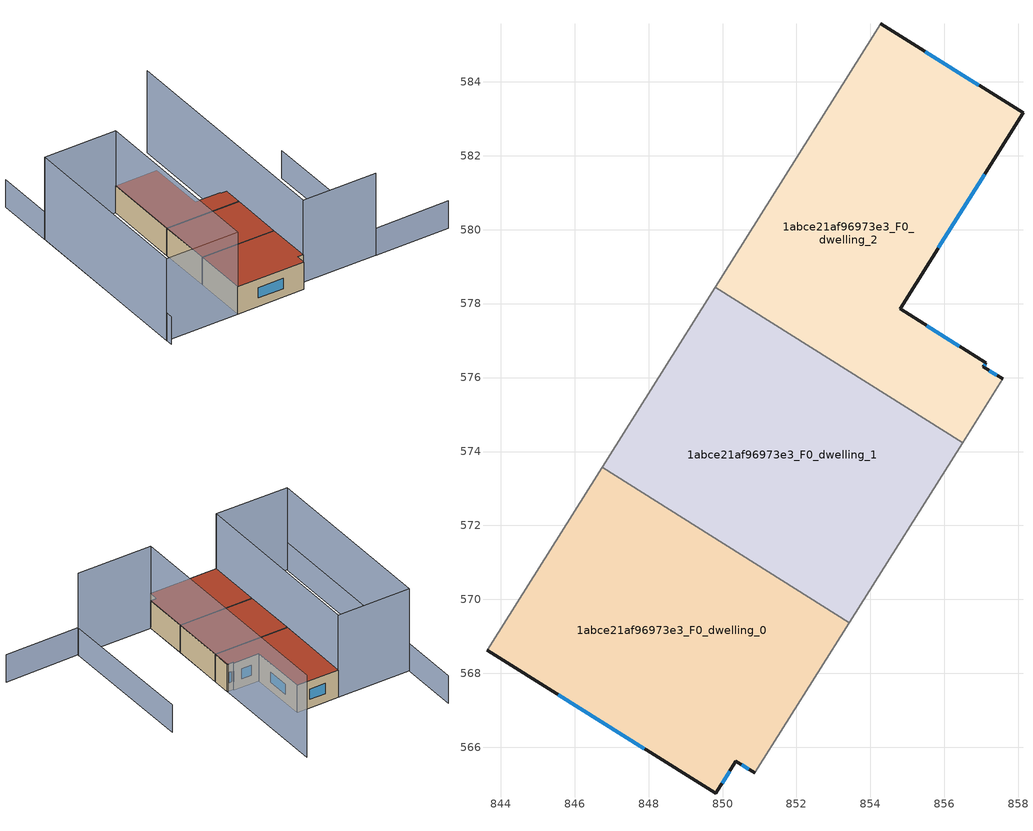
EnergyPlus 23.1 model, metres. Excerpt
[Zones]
1abce21af96973e3_F0_dwelling_0
 floor ground (EU_floor_Construction): 853.43,569.37 850.87,565.31 850.36,565.63 849.82,564.76 843.63,568.62 846.74,573.57 z0
 wall outside (EU_wall_Construction): 843.63,568.62 849.82,564.76 850.36,565.63 850.87,565.31 z0:3
 wall adiabatic (EU_wall_Construction): 846.74,573.57 843.63,568.62 / 850.87,565.31 853.43,569.37 z0:3
 wall to 1abce21af96973e3_F0_dwelling_1 (EU_wall_Construction): 853.42,569.37 846.74,573.57 z0:3
 window (EU_Window_Construction): 845.56,567.42 847.89,565.96 / 850.52,565.53 850.71,565.41 / 849.99,565.03 850.19,565.36 z0.93:2.07
 roof outside (EU_roof_Construction): 850.87,565.31 853.43,569.37 846.74,573.57 843.63,568.62 849.82,564.76 850.36,565.63 z3
1abce21af96973e3_F0_dwelling_1
 floor ground (EU_floor_Construction): 856.49,574.24 853.43,569.37 846.74,573.57 849.8,578.44 z0
 wall adiabatic (EU_wall_Construction): 853.43,569.37 856.49,574.24 / 849.8,578.44 846.74,573.57 z0:3
 wall to 1abce21af96973e3_F0_dwelling_2 (EU_wall_Construction): 856.49,574.24 849.8,578.44 z0:3
 roof outside (EU_roof_Construction): 853.43,569.37 856.49,574.24 849.8,578.44 846.74,573.57 z3
1abce21af96973e3_F0_dwelling_2
 floor ground (EU_floor_Construction): 858.12,583.16 854.8,577.86 857.12,576.4 857.05,576.29 857.58,575.96 856.49,574.24 849.8,578.44 854.28,585.57 z0
 wall outside (EU_wall_Construction): 857.58,575.96 857.05,576.29 857.12,576.4 854.8,577.86 858.12,583.16 854.28,585.57 z0:3
 wall adiabatic (EU_wall_Construction): 856.49,574.24 857.58,575.96 / 854.28,585.57 849.8,578.44 z0:3
 window (EU_Window_Construction): 856.93,583.91 855.48,584.82 / 855.84,579.51 857.09,581.5 / 856.4,576.85 855.52,577.4 / 857.07,576.32 857.1,576.37 / 857.41,576.06 857.22,576.19 z0.93:2.07
 roof outside (EU_roof_Construction): 856.49,574.24 857.58,575.96 857.05,576.29 857.12,576.4 854.8,577.86 858.12,583.16 854.28,585.57 849.8,578.44 z3
shading: 864.34,556.85 857.6,561.02 / 857.6,561.02 865.66,574.05 / 851.08,595.09 836.66,572.16 z0:3; 857.63,561.06 850.87,565.31 / 850.87,565.31 864.46,586.97 / 854.28,585.57 843.62,568.6 / 843.62,568.6 837.02,572.75 / 837.02,572.75 847.68,589.71 / 847.68,589.71 854.28,585.57 z0:9
[Building]
EU S2 Campaign: North Axis=0; Terrain=City; Solar Distribution=FullExterior
[Site:Location]
Montreal-Trudeau.Intl.AP: Latitude=45.4667; Longitude=-73.75; Time Zone=-5; Elevation=36
[SizingPeriod:WeatherFileDays]
AnnualSizingPeriod: Begin Month=1; Begin Day of Month=1; End Month=12; End Day of Month=31; Day of Week for Start Day=Monday; Use Weather File Daylight Saving Period=No; Use Weather File Rain and Snow Indicators=No
[MATERIAL]
EU_InternalMass_Material: Roughness=MediumRough; Thickness=0.1; Conductivity=1; Density=1800; Specific Heat=900; Thermal Absorptance=0.9; Solar Absorptance=0.7; Visible Absorptance=0.7
[MATERIAL:NOMASS] Roughness=MediumRough; Thermal Absorptance=0.9; Solar Absorptance=0.7; Visible Absorptance=0.7
Name | Thermal Resistance
EU_wall_NoMass; EU_floor_NoMass | 1.36485
EU_roof_NoMass | 2.55992
[WINDOWMATERIAL:SIMPLEGLAZINGSYSTEM]
EU_Window_SimpleGlazing: UFactor=3.92339; Solar Heat Gain Coefficient=0.8; Visible Transmittance=0.8
[CONSTRUCTION]
EU_wall_Construction: EU_wall_NoMass
EU_roof_Construction: EU_roof_NoMass
EU_floor_Construction: EU_floor_NoMass
EU_Window_Construction: EU_Window_SimpleGlazing
EU_InternalMass_Construction: EU_InternalMass_Material
[ZONE] Type=1; Multiplier=1; Ceiling Height=autocalculate; Floor Area=autocalculate; Part of Total Floor Area=Yes
Name | Volume
1abce21af96973e3_F0_dwelling_0 | 136.287
1abce21af96973e3_F0_dwelling_1 | 136.29
1abce21af96973e3_F0_dwelling_2 | 136.291
[INTERNALMASS] Construction=EU_InternalMass_Construction
Name | Zone or ZoneList | Surface Area
1abce21af96973e3_F0_dwelling_0_EU_InternalMass | 1abce21af96973e3_F0_dwelling_0 | 45.4288
1abce21af96973e3_F0_dwelling_1_EU_InternalMass | 1abce21af96973e3_F0_dwelling_1 | 45.4297
1abce21af96973e3_F0_dwelling_2_EU_InternalMass | 1abce21af96973e3_F0_dwelling_2 | 45.4305
[OTHEREQUIPMENT] Fuel Type=Electricity; Design Level Calculation Method=Watts/Area; Power per Zone Floor Area=1; Fraction Latent=0; Fraction Radiant=0; Fraction Lost=0; Carbon Dioxide Generation Rate=0; EndUse Subcategory=EU_Step8_InternalGains
Name | Zone or ZoneList or Space or SpaceList | Schedule
EU_Step8_InternalGain_1abce21af96973e3_F0_dwelling_0_f000 | 1abce21af96973e3_F0_dwelling_0 | EU_Step8_GainSchedule_1abce21af96973e3_F0_dwelling_0_f000
EU_Step8_InternalGain_1abce21af96973e3_F0_dwelling_1_f000 | 1abce21af96973e3_F0_dwelling_1 | EU_Step8_GainSchedule_1abce21af96973e3_F0_dwelling_1_f000
EU_Step8_InternalGain_1abce21af96973e3_F0_dwelling_2_f000 | 1abce21af96973e3_F0_dwelling_2 | EU_Step8_GainSchedule_1abce21af96973e3_F0_dwelling_2_f000
[ZONEVENTILATION:DESIGNFLOWRATE] Schedule=EU_AlwaysOn; Design Flow Rate Calculation Method=AirChanges/Hour; Air Changes per Hour=0.860309; Ventilation Type=Natural; Fan Pressure Rise=0; Fan Total Efficiency=1; Constant Term Coefficient=1; Temperature Term Coefficient=0; Velocity Term Coefficient=0; Velocity Squared Term Coefficient=0; Minimum Indoor Temperature=-100; Maximum Indoor Temperature=100; Delta Temperature=-100; Minimum Outdoor Temperature=-100; Maximum Outdoor Temperature=100; Maximum Wind Speed=40
Name | Zone or ZoneList or Space or SpaceList
EU_ConstantAir_1abce21af96973e3_F0_dwelling_0 | 1abce21af96973e3_F0_dwelling_0
EU_ConstantAir_1abce21af96973e3_F0_dwelling_1 | 1abce21af96973e3_F0_dwelling_1
EU_ConstantAir_1abce21af96973e3_F0_dwelling_2 | 1abce21af96973e3_F0_dwelling_2
[HVACTEMPLATE:THERMOSTAT] Constant Heating Setpoint=20; Constant Cooling Setpoint=50
EU_HeatOnly_1abce21af96973e3_F0_dwelling_0; EU_HeatOnly_1abce21af96973e3_F0_dwelling_1; EU_HeatOnly_1abce21af96973e3_F0_dwelling_2
[HVACTEMPLATE:ZONE:IDEALLOADSAIRSYSTEM] System Availability Schedule=EU_AlwaysOn; Maximum Heating Supply Air Temperature=50; Minimum Cooling Supply Air Temperature=13; Maximum Heating Supply Air Humidity Ratio=0.0156; Minimum Cooling Supply Air Humidity Ratio=0.0077; Heating Limit=NoLimit; Cooling Limit=NoLimit; Heating Availability Schedule=EU_AlwaysOn; Cooling Availability Schedule=EU_CoolingOff; Dehumidification Control Type=ConstantSensibleHeatRatio; Cooling Sensible Heat Ratio=0.7; Dehumidification Setpoint=60; Humidification Control Type=None; Humidification Setpoint=30; Outdoor Air Method=None; Outdoor Air Flow Rate per Person=0.00944; Outdoor Air Flow Rate per Zone Floor Area=0; Outdoor Air Flow Rate per Zone=0; Demand Controlled Ventilation Type=None; Outdoor Air Economizer Type=NoEconomizer; Heat Recovery Type=None; Sensible Heat Recovery Effectiveness=0.7; Latent Heat Recovery Effectiveness=0.65
Name | Template Thermostat
1abce21af96973e3_F0_dwelling_0 | EU_HeatOnly_1abce21af96973e3_F0_dwelling_0
1abce21af96973e3_F0_dwelling_1 | EU_HeatOnly_1abce21af96973e3_F0_dwelling_1
1abce21af96973e3_F0_dwelling_2 | EU_HeatOnly_1abce21af96973e3_F0_dwelling_2
[SIZING:ZONE] Zone Cooling Design Supply Air Temperature Input Method=SupplyAirTemperature; Zone Cooling Design Supply Air Temperature=13; Zone Heating Design Supply Air Temperature Input Method=SupplyAirTemperature; Zone Heating Design Supply Air Temperature=50; Zone Cooling Design Supply Air Humidity Ratio=0.008; Zone Heating Design Supply Air Humidity Ratio=0.008; Cooling Design Air Flow Method=DesignDay; Cooling Design Air Flow Rate=0; Cooling Minimum Air Flow per Zone Floor Area=0.000762; Cooling Minimum Air Flow=0; Cooling Minimum Air Flow Fraction=0.2; Heating Design Air Flow Method=DesignDay; Heating Design Air Flow Rate=0; Heating Maximum Air Flow per Zone Floor Area=0.002032; Heating Maximum Air Flow=0.141576; Heating Maximum Air Flow Fraction=0.3; Account for Dedicated Outdoor Air System=No; Dedicated Outdoor Air System Control Strategy=NeutralSupplyAir; Dedicated Outdoor Air Low Setpoint Temperature for Design=autosize; Dedicated Outdoor Air High Setpoint Temperature for Design=autosize; Zone Load Sizing Method=Sensible Load Only No Latent Load; Zone Latent Cooling Design Supply Air Humidity Ratio Input Method=HumidityRatioDifference; Zone Cooling Design Supply Air Humidity Ratio Difference=0.005; Zone Latent Heating Design Supply Air Humidity Ratio Input Method=HumidityRatioDifference; Zone Humidification Design Supply Air Humidity Ratio Difference=0.005
1abce21af96973e3_F0_dwelling_0; 1abce21af96973e3_F0_dwelling_1; 1abce21af96973e3_F0_dwelling_2
[SCHEDULE:CONSTANT]
Name | Hourly Value
EU_AlwaysOn | 1
EU_CoolingOff | 0
[SCHEDULE:FILE] Column Number=1; Rows to Skip at Top=0; Number of Hours of Data=8760; Column Separator=Comma; Interpolate to Timestep=No; Minutes per Item=60; Adjust Schedule for Daylight Savings=Yes
Name | File
EU_Step8_GainSchedule_1abce21af96973e3_F0_dwelling_0_f000 | ../../schedules/1abce21af96973e3/1abce21af96973e3_F0_dwelling_0_f000_gain.csv
EU_Step8_GainSchedule_1abce21af96973e3_F0_dwelling_1_f000 | ../../schedules/1abce21af96973e3/1abce21af96973e3_F0_dwelling_1_f000_gain.csv
EU_Step8_GainSchedule_1abce21af96973e3_F0_dwelling_2_f000 | ../../schedules/1abce21af96973e3/1abce21af96973e3_F0_dwelling_2_f000_gain.csv
